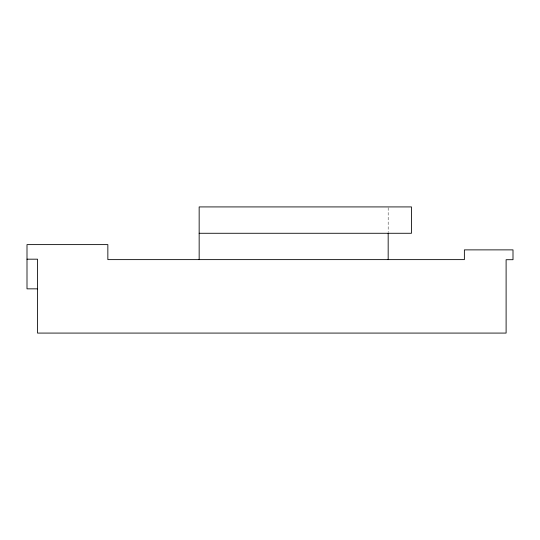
<?xml version="1.0" encoding="UTF-8"?>
<svg xmlns="http://www.w3.org/2000/svg" width="540" height="540" viewBox="0 0 540 540"><rect width="100%" height="100%" fill="white"/><g stroke="black" fill="none" stroke-linecap="round" stroke-linejoin="round"><path stroke-width="0.41" stroke-dasharray="2.7 2.03" d="M388.172 207.745L388.172 232.45"/><path stroke-width="0.81" d="M199.159 233.273L411.473 233.273L411.473 206.921L199.159 206.921L199.159 259.625M27 259.18L37.523 259.18L37.523 333.079L506.108 333.079L506.108 259.706L513 259.706L513 249.878L464.373 249.878L464.373 259.625L107.852 259.625L107.852 244.613L27 244.613L27 288.846L37.523 288.846M388.172 233.273L388.172 259.625"/></g></svg>
